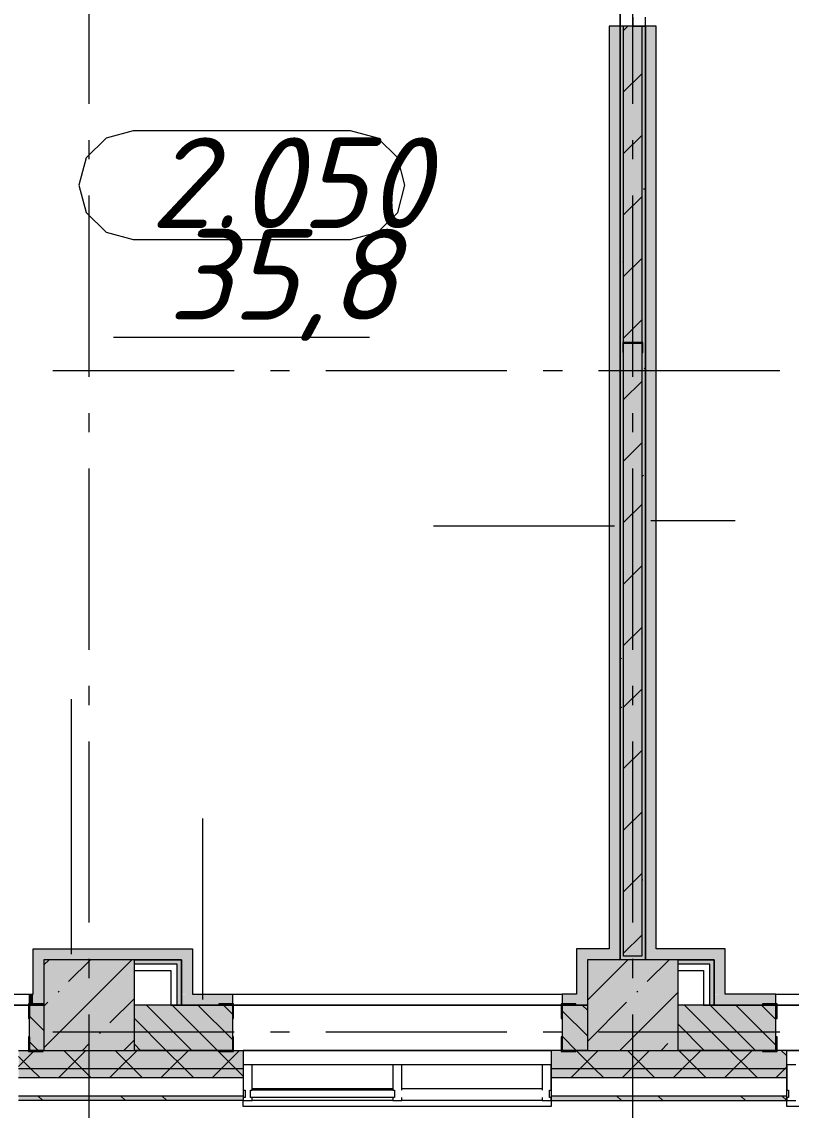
# Model space of a CAD drawing. Header units: millimetres. Extents: x -537608 to 253996, y -217170 to 186033.
# Drawn here: x -349234 to -344986, y -56631 to -50626 of the extents above; entities that cross this region are included whole.
import ezdxf

# ---------------------------------------------------------------- set-up
doc = ezdxf.new("R2010")
doc.units = ezdxf.units.MM
doc.layers.add('PDF _Геометрия', color=7, linetype='Continuous')
doc.layers.add('PDF _Текст', color=7, linetype='Continuous')
doc.layers.add('PDF _Сплошная заливка', color=7, linetype='Continuous', true_color=0xffffff)
doc.styles.add('PDF ISOCPEUR Italic', font='isocpeui.ttf')

msp = doc.modelspace()

# ---------------------------------------------------------------- hatches: boundary and pattern name
at = {"layer": 'PDF _Сплошная заливка', "transparency": 33554559}
h = msp.add_hatch(color=256, dxfattribs=at)
h.paths.add_polyline_path([(-345931.3697, -55800.6713), (-345811.3641, -55800.6713), (-345811.3641, -55780.6704), (-345911.3645, -55780.6704), (-345911.3645, -50650.6708), (-345931.3697, -50650.6708), (-345931.3697, -55280.5864)], flags=0)
h.paths.add_polyline_path([(-345911.3645, -49385.8058), (-345911.3645, -49355.8065), (-345931.3697, -49355.8065), (-345931.3697, -49385.8058)], flags=0)
h.paths.add_polyline_path([(-345911.3645, -49255.806), (-345911.3645, -48820.6682), (-345811.3641, -48820.6682), (-345811.3641, -48800.6672), (-345931.3697, -48800.6672), (-345931.3697, -49255.806)], flags=0)
h = msp.add_hatch(color=256, dxfattribs=at)
h.paths.add_polyline_path([(-345911.3645, -55780.6704), (-345811.3641, -55780.6704), (-345811.3641, -50650.6708), (-345911.3645, -50650.6708), (-345911.3645, -55280.5864)], flags=0)
h.paths.add_polyline_path([(-345811.3641, -49385.8058), (-345811.3641, -48820.6682), (-345911.3645, -48820.6682), (-345911.3645, -49385.8058)], flags=0)
at = {"layer": 'PDF _Сплошная заливка', "true_color": 0xff7d7d, "transparency": 33554559}
for points in [[(-349073.581, -55800.6713), (-348351.3681, -55800.6713), (-348351.3681, -55740.6684), (-349171.3681, -55740.6684), (-349171.3681, -55800.6713), (-349111.3696, -55800.6713)], [(-345991.3683, -55800.6713), (-345991.3683, -55740.6684), (-346171.3725, -55740.6684), (-346171.3725, -55800.6713), (-346111.3654, -55800.6713)], [(-346111.3654, -56050.668), (-346111.3654, -55800.6713), (-346171.3725, -55800.6713), (-346171.3725, -56050.668), (-346140.6541, -56050.668)]]:
    msp.add_hatch(color=11, dxfattribs=at).paths.add_polyline_path(points)
at = {"layer": 'PDF _Сплошная заливка', "transparency": 33554559}
for points in [[(-348611.3675, -56300.6691), (-348611.3675, -55800.6713), (-349111.3696, -55800.6713), (-349111.3696, -56300.6691), (-349073.581, -56300.6691)], [(-345611.3719, -56300.6691), (-345611.3719, -55800.6713), (-346111.3654, -55800.6713), (-346111.3654, -56300.6691), (-345721.6634, -56300.6691)]]:
    msp.add_hatch(color=256, dxfattribs=at).paths.add_polyline_path(points)
at = {"layer": 'PDF _Сплошная заливка', "true_color": 0x77b143, "transparency": 33554559}
for points in [[(-348376.3682, -55825.6714), (-348351.3681, -55825.6714), (-348351.3681, -55800.6713), (-348611.3675, -55800.6713), (-348611.3675, -55825.6714)], [(-348376.3682, -56050.668), (-348351.3681, -56050.668), (-348351.3681, -55825.6714), (-348376.3682, -55825.6714), (-348376.3682, -55992.5727)], [(-345436.3711, -55825.6714), (-345411.371, -55825.6714), (-345411.371, -55800.6713), (-345611.3719, -55800.6713), (-345611.3719, -55825.6714)], [(-345436.3711, -56050.668), (-345411.371, -56050.668), (-345411.371, -55825.6714), (-345436.3711, -55825.6714), (-345436.3711, -55992.5727)]]:
    msp.add_hatch(color=75, dxfattribs=at).paths.add_polyline_path(points)
at = {"layer": 'PDF _Сплошная заливка', "true_color": 0xff7d7d, "transparency": 33554559}
h = msp.add_hatch(color=11, dxfattribs=at)
h.paths.add_polyline_path([(-346171.3725, -56050.668), (-346171.3725, -55990.6695), (-346250.9198, -55992.5727), (-346250.9198, -56050.668)], flags=0)
h.paths.add_polyline_path([(-348235.5994, -56050.668), (-348070.9242, -56050.668), (-348070.9242, -55990.6695), (-348351.3681, -55992.5727), (-348351.3681, -56050.668)], flags=0)
h = msp.add_hatch(color=11, dxfattribs=at)
h.paths.add_polyline_path([(-342070.9158, -56050.668), (-342070.9158, -55990.6695), (-343250.9243, -55992.5727), (-343250.9243, -56050.668), (-342369.7545, -56050.668)], flags=0)
h.paths.add_polyline_path([(-345070.92, -56050.668), (-345070.92, -55990.6695), (-345411.371, -55992.5727), (-345411.371, -56050.668), (-345302.6812, -56050.668)], flags=0)
at = {"layer": 'PDF _Сплошная заливка', "transparency": 33554559}
h = msp.add_hatch(color=256, dxfattribs=at)
h.paths.add_polyline_path([(-285451.3533, -56300.6691), (-285011.354, -56300.6691), (-285011.354, -56050.668), (-285451.3533, -56050.668)], flags=0)
h.paths.add_polyline_path([(-294061.3539, -56300.6691), (-294011.358, -56300.6691), (-294011.358, -56050.668), (-294061.3539, -56050.668), (-294061.3539, -56181.7744)], flags=0)
h.paths.add_polyline_path([(-294766.1839, -56300.6691), (-294561.356, -56300.6691), (-294561.356, -56050.668), (-294766.1839, -56050.668)], flags=0)
h.paths.add_polyline_path([(-293511.3558, -56300.6691), (-293271.3553, -56300.6691), (-293271.3553, -56050.668), (-293511.3558, -56050.668), (-293511.3558, -56088.9949)], flags=0)
h.paths.add_polyline_path([(-294950.9073, -56300.6691), (-294801.1822, -56300.6691), (-294801.1822, -56050.668), (-294950.9073, -56052.4679)], flags=0)
h.paths.add_polyline_path([(-296770.9073, -56300.6691), (-296770.9073, -56052.4679), (-297061.3581, -56052.4679), (-297061.3581, -56300.6691)], flags=0)
h.paths.add_polyline_path([(-297950.9115, -56300.6691), (-297561.3559, -56300.6691), (-297561.3559, -56050.668), (-297950.9115, -56050.668)], flags=0)
h.paths.add_polyline_path([(-299770.9115, -56300.6691), (-299770.9115, -56050.668), (-300950.9115, -56050.668), (-300950.9115, -56300.6691), (-300051.8592, -56300.6691)], flags=0)
h.paths.add_polyline_path([(-302770.9114, -56300.6691), (-302770.9114, -56050.668), (-303061.3579, -56050.668), (-303061.3579, -56300.6691), (-302984.786, -56300.6691)], flags=0)
h.paths.add_polyline_path([(-303561.3601, -56300.6691), (-303561.3601, -56050.668), (-303950.9114, -56050.668), (-303950.9114, -56300.6691), (-303822.7632, -56300.6691)], flags=0)
h.paths.add_polyline_path([(-308850.6309, -56300.6691), (-308770.9112, -56300.6691), (-308770.9112, -56050.668), (-309950.9112, -56050.668), (-309950.9112, -56300.6691), (-309688.6081, -56300.6691)], flags=0)
h.paths.add_polyline_path([(-306950.9113, -56300.6691), (-306786.3609, -56300.6691), (-306786.3609, -56050.668), (-306950.9113, -56050.668)], flags=0)
h.paths.add_polyline_path([(-305770.9113, -56300.6691), (-305770.9113, -56050.668), (-306061.3579, -56050.668), (-306061.3579, -56300.6691), (-305917.7084, -56300.6691)], flags=0)
h.paths.add_polyline_path([(-306561.36, -56300.6691), (-306561.36, -56050.668), (-306751.3582, -56050.668), (-306751.3582, -56300.6691)], flags=0)
h.paths.add_polyline_path([(-312621.5305, -56300.6691), (-312561.3598, -56300.6691), (-312561.3598, -56050.668), (-312747.3621, -56050.668), (-312747.3621, -56300.6691)], flags=0)
h.paths.add_polyline_path([(-312782.3605, -56300.6691), (-312782.3605, -56050.668), (-312950.911, -56050.668), (-312950.911, -56300.6691)], flags=0)
h.paths.add_polyline_path([(-312061.362, -56300.6691), (-311770.9112, -56300.6691), (-311770.9112, -56050.668), (-312061.362, -56050.668), (-312061.362, -56111.3771)], flags=0)
h.paths.add_polyline_path([(-315061.3619, -56300.6691), (-314770.9154, -56300.6691), (-314770.9154, -56050.668), (-315061.3619, -56050.668)], flags=0)
h.paths.add_polyline_path([(-315782.3604, -56300.6691), (-315782.3604, -56050.668), (-315950.9152, -56050.668), (-315950.9152, -56300.6691)], flags=0)
h.paths.add_polyline_path([(-317770.9153, -56300.6691), (-317770.9153, -56050.668), (-318950.9151, -56050.668), (-318950.9151, -56300.6691), (-318068.389, -56300.6691)], flags=0)
h.paths.add_polyline_path([(-315747.3621, -56300.6691), (-315561.3597, -56300.6691), (-315561.3597, -56050.668), (-315747.3621, -56050.668)], flags=0)
h.paths.add_polyline_path([(-321951.5351, -56300.6691), (-321561.3638, -56300.6691), (-321561.3638, -56050.668), (-321951.5351, -56050.668)], flags=0)
h.paths.add_polyline_path([(-321061.3616, -56300.6691), (-320770.9152, -56300.6691), (-320770.9152, -56050.668), (-321061.3616, -56050.668), (-321061.3616, -56215.2872)], flags=0)
h.paths.add_polyline_path([(-328250.9162, -56300.6691), (-328111.3659, -56300.6691), (-328111.3659, -56050.668), (-328250.9162, -56050.668)], flags=0)
h.paths.add_polyline_path([(-327561.3636, -56300.6691), (-327561.3636, -56050.668), (-327611.3638, -56050.668), (-327611.3638, -56300.6691)], flags=0)
h.paths.add_polyline_path([(-323771.5351, -56300.6691), (-323771.5351, -56050.668), (-324061.3615, -56050.668), (-324061.3615, -56300.6691), (-323934.2382, -56300.6691)], flags=0)
h.paths.add_polyline_path([(-327061.3657, -56300.6691), (-326770.915, -56300.6691), (-326770.915, -56050.668), (-327061.3657, -56050.668), (-327061.3657, -56248.8217)], flags=0)
h.paths.add_polyline_path([(-324950.9149, -56300.6691), (-324561.3637, -56300.6691), (-324561.3637, -56050.668), (-324950.9149, -56050.668)], flags=0)
h.paths.add_polyline_path([(-333151.992, -56300.6691), (-333070.9204, -56300.6691), (-333070.9204, -56050.668), (-334250.9203, -56050.668), (-334250.9203, -56300.6691), (-333989.9736, -56300.6691)], flags=0)
h.paths.add_polyline_path([(-330070.9161, -56300.6691), (-330070.9161, -56050.668), (-330611.368, -56050.668), (-330611.368, -56300.6691), (-330219.0739, -56300.6691)], flags=0)
h.paths.add_polyline_path([(-331111.3615, -56300.6691), (-331111.3615, -56050.668), (-331250.9161, -56050.668), (-331250.9161, -56300.6691)], flags=0)
h.paths.add_polyline_path([(-336503.9096, -56300.6691), (-336070.916, -56300.6691), (-336070.916, -56050.668), (-336611.3678, -56050.668), (-336611.3678, -56300.6691)], flags=0)
h.paths.add_polyline_path([(-337250.9159, -56300.6691), (-337111.3699, -56300.6691), (-337111.3699, -56050.668), (-337250.9159, -56050.668)], flags=0)
h.paths.add_polyline_path([(-340250.9201, -56300.6691), (-340111.3655, -56300.6691), (-340111.3655, -56050.668), (-340250.9201, -56050.668)], flags=0)
h.paths.add_polyline_path([(-339611.3634, -56300.6691), (-339070.9202, -56300.6691), (-339070.9202, -56050.668), (-339611.3634, -56050.668), (-339611.3634, -56116.204)], flags=0)
h.paths.add_polyline_path([(-342070.9158, -56300.6691), (-342070.9158, -56050.668), (-343250.9243, -56050.668), (-343250.9243, -56300.6691), (-342369.7545, -56300.6691)], flags=0)
h.paths.add_polyline_path([(-346250.9198, -56300.6691), (-346111.3654, -56300.6691), (-346111.3654, -56050.668), (-346250.9198, -56050.668)], flags=0)
h.paths.add_polyline_path([(-345070.92, -56300.6691), (-345070.92, -56050.668), (-345611.3719, -56050.668), (-345611.3719, -56300.6691), (-345302.6812, -56300.6691)], flags=0)
h.paths.add_polyline_path([(-352188.8715, -56300.6691), (-351511.3712, -56300.6691), (-351511.3712, -56050.668), (-352188.8715, -56050.668)], flags=0)
h.paths.add_polyline_path([(-351011.3691, -56300.6691), (-351010.9213, -56300.6691), (-351011.3691, -56300.484)], flags=0)
h.paths.add_polyline_path([(-348070.9242, -56300.6691), (-348070.9242, -56050.668), (-348611.3675, -56050.668), (-348611.3675, -56300.6691), (-348235.5994, -56300.6691)], flags=0)
h.paths.add_polyline_path([(-349190.9256, -56300.6691), (-349111.3696, -56300.6691), (-349111.3696, -56050.668), (-349190.9256, -56050.668)], flags=0)
h.paths.add_polyline_path([(-355777.4074, -56300.6691), (-355511.3711, -56300.6691), (-355511.3711, -56050.668), (-358523.5266, -56050.668), (-358523.5266, -56300.6691), (-356196.3895, -56300.6691)], flags=0)
h.paths.add_polyline_path([(-354851.7403, -56300.6691), (-354851.7403, -56050.668), (-355011.369, -56050.668), (-355011.369, -56300.6691), (-354939.4258, -56300.6691)], flags=0)
h.paths.add_polyline_path([(-354816.7418, -56300.6691), (-353188.8672, -56300.6691), (-353188.8672, -56050.668), (-354816.7418, -56050.668)], flags=0)
h.paths.add_polyline_path([(-359878.6133, -56300.6691), (-359523.5309, -56300.6691), (-359523.5309, -56050.668), (-359878.6133, -56050.668)], flags=0)
h.paths.add_polyline_path([(-359967.2978, -56300.6691), (-359913.6118, -56300.6691), (-359913.6118, -56050.668), (-360111.3735, -56050.668), (-360111.3735, -56300.6691)], flags=0)
h = msp.add_hatch(color=256, dxfattribs=at)
h.paths.add_polyline_path([(-264661.3483, -56400.6696), (-264661.3483, -56300.6691), (-273846.0871, -56300.6691), (-273846.0871, -56400.6696), (-265161.3488, -56400.6696)], flags=0)
h.paths.add_polyline_path([(-276169.4866, -56400.6696), (-275546.0879, -56400.6696), (-275546.0879, -56300.6691), (-283386.3535, -56300.6691), (-283386.3535, -56400.6696), (-277007.4638, -56400.6696)], flags=0)
h.paths.add_polyline_path([(-284236.3529, -56400.6696), (-284236.3529, -56300.6691), (-285511.354, -56300.6691), (-285511.354, -56400.6696), (-284511.354, -56400.6696)], flags=0)
h.paths.add_polyline_path([(-293211.3567, -56400.6696), (-293211.3567, -56300.6691), (-295011.358, -56300.6691), (-295011.358, -56400.6696), (-293348.0371, -56400.6696)], flags=0)
h.paths.add_polyline_path([(-297956.914, -56400.6696), (-296711.3566, -56400.6696), (-296711.3566, -56300.6691), (-298011.3579, -56300.6691), (-298011.3579, -56400.6696)], flags=0)
h.paths.add_polyline_path([(-300889.8407, -56400.6696), (-299711.3565, -56400.6696), (-299711.3565, -56300.6691), (-301011.3578, -56300.6691), (-301011.3578, -56400.6696)], flags=0)
h.paths.add_polyline_path([(-302711.3564, -56400.6696), (-302711.3564, -56300.6691), (-304011.3577, -56300.6691), (-304011.3577, -56400.6696), (-302984.786, -56400.6696)], flags=0)
h.paths.add_polyline_path([(-307011.3576, -56400.6696), (-305711.3606, -56400.6696), (-305711.3606, -56300.6691), (-307011.3576, -56300.6691), (-307011.3576, -56348.5637)], flags=0)
h.paths.add_polyline_path([(-311783.5533, -56400.6696), (-311711.3604, -56400.6696), (-311711.3604, -56300.6691), (-313011.3617, -56300.6691), (-313011.3617, -56400.6696), (-312202.5441, -56400.6696)], flags=0)
h.paths.add_polyline_path([(-308850.6309, -56400.6696), (-308711.3605, -56400.6696), (-308711.3605, -56300.6691), (-310011.3618, -56300.6691), (-310011.3618, -56400.6696), (-309688.6081, -56400.6696)], flags=0)
h.paths.add_polyline_path([(-314716.4758, -56400.6696), (-314711.3604, -56400.6696), (-314711.3604, -56300.6691), (-316011.3616, -56300.6691), (-316011.3616, -56400.6696), (-315554.4573, -56400.6696)], flags=0)
h.paths.add_polyline_path([(-318068.389, -56400.6696), (-317711.3603, -56400.6696), (-317711.3603, -56300.6691), (-319011.3615, -56300.6691), (-319011.3615, -56400.6696), (-318906.3662, -56400.6696)], flags=0)
h.paths.add_polyline_path([(-322011.3614, -56400.6696), (-320711.3602, -56400.6696), (-320711.3602, -56300.6691), (-322011.3614, -56300.6691), (-322011.3614, -56348.5637)], flags=0)
h.paths.add_polyline_path([(-324772.2154, -56400.6696), (-323711.3644, -56400.6696), (-323711.3644, -56300.6691), (-325011.3613, -56300.6691), (-325011.3613, -56400.6696)], flags=0)
h.paths.add_polyline_path([(-326867.1607, -56400.6696), (-326711.3643, -56400.6696), (-326711.3643, -56300.6691), (-328311.3625, -56300.6691), (-328311.3625, -56400.6696), (-327286.1471, -56400.6696)], flags=0)
h.paths.add_polyline_path([(-330219.0739, -56400.6696), (-330011.3654, -56400.6696), (-330011.3654, -56300.6691), (-331311.3624, -56300.6691), (-331311.3624, -56400.6696), (-330638.0647, -56400.6696)], flags=0)
h.paths.add_polyline_path([(-333011.361, -56400.6696), (-333011.361, -56300.6691), (-334311.3666, -56300.6691), (-334311.3666, -56400.6696), (-333151.992, -56400.6696)], flags=0)
h.paths.add_polyline_path([(-336084.9188, -56400.6696), (-336011.3653, -56400.6696), (-336011.3653, -56300.6691), (-337111.3699, -56300.6691), (-337111.3699, -56400.6696), (-336503.9096, -56400.6696)], flags=0)
h.paths.add_polyline_path([(-339017.8456, -56400.6696), (-339011.3695, -56400.6696), (-339011.3695, -56300.6691), (-340311.3664, -56300.6691), (-340311.3664, -56400.6696), (-339436.8277, -56400.6696)], flags=0)
h.paths.add_polyline_path([(-343207.736, -56400.6696), (-342011.3651, -56400.6696), (-342011.3651, -56300.6691), (-343311.3706, -56300.6691), (-343311.3706, -56400.6696)], flags=0)
h.paths.add_polyline_path([(-345011.3693, -56400.6696), (-345011.3693, -56300.6691), (-346311.3662, -56300.6691), (-346311.3662, -56400.6696), (-345302.6812, -56400.6696)], flags=0)
h.paths.add_polyline_path([(-348011.3649, -56400.6696), (-348011.3649, -56300.6691), (-349251.3719, -56300.6691), (-349251.3719, -56400.6696), (-348235.5994, -56400.6696)], flags=0)
h.paths.add_polyline_path([(-354520.435, -56400.6696), (-353126.3712, -56400.6696), (-353126.3712, -56300.6691), (-358586.0311, -56300.6691), (-358586.0311, -56400.6696), (-354939.4258, -56400.6696)], flags=0)
h.paths.add_polyline_path([(-352251.3675, -56400.6696), (-350951.3705, -56400.6696), (-350951.3705, -56300.6691), (-352251.3675, -56300.6691), (-352251.3675, -56348.5637)], flags=0)
h.paths.add_polyline_path([(-359548.307, -56400.6696), (-359461.0349, -56400.6696), (-359461.0349, -56300.6691), (-368461.3748, -56300.6691), (-368461.3748, -56400.6696), (-359967.2978, -56400.6696)], flags=0)
h = msp.add_hatch(color=256, dxfattribs=at)
h.paths.add_polyline_path([(-264661.3483, -56450.6697), (-264561.3495, -56450.6697), (-264561.3495, -56400.6696), (-273846.0871, -56400.6696), (-273846.0871, -56450.6697), (-265275.7708, -56450.6697)], flags=0)
h.paths.add_polyline_path([(-276169.4866, -56450.6697), (-275546.0879, -56450.6697), (-275546.0879, -56400.6696), (-283386.3535, -56400.6696), (-283386.3535, -56450.6697), (-277007.4638, -56450.6697)], flags=0)
h.paths.add_polyline_path([(-284236.3529, -56450.6697), (-284236.3529, -56400.6696), (-285511.354, -56400.6696), (-285511.354, -56450.6697), (-284549.2675, -56450.6697)], flags=0)
h.paths.add_polyline_path([(-293767.0235, -56450.6697), (-293211.3567, -56450.6697), (-293211.3567, -56400.6696), (-295011.358, -56400.6696), (-295011.358, -56450.6697), (-294605.0051, -56450.6697)], flags=0)
h.paths.add_polyline_path([(-298011.3579, -56450.6697), (-296711.3566, -56450.6697), (-296711.3566, -56400.6696), (-298011.3579, -56400.6696)], flags=0)
h.paths.add_polyline_path([(-300051.8592, -56450.6697), (-299711.3565, -56450.6697), (-299711.3565, -56400.6696), (-301011.3578, -56400.6696), (-301011.3578, -56450.6697), (-300470.8499, -56450.6697)], flags=0)
h.paths.add_polyline_path([(-302711.3564, -56450.6697), (-302711.3564, -56400.6696), (-304011.3577, -56400.6696), (-304011.3577, -56450.6697), (-302984.786, -56450.6697)], flags=0)
h.paths.add_polyline_path([(-305711.3606, -56450.6697), (-305711.3606, -56400.6696), (-307011.3576, -56400.6696), (-307011.3576, -56450.6697), (-305917.7084, -56450.6697)], flags=0)
h.paths.add_polyline_path([(-308711.3605, -56450.6697), (-308711.3605, -56400.6696), (-310011.3618, -56400.6696), (-310011.3618, -56450.6697), (-308850.6309, -56450.6697)], flags=0)
h.paths.add_polyline_path([(-312202.5441, -56450.6697), (-311711.3604, -56450.6697), (-311711.3604, -56400.6696), (-313011.3617, -56400.6696), (-313011.3617, -56450.6697), (-312621.5305, -56450.6697)], flags=0)
h.paths.add_polyline_path([(-314716.4758, -56450.6697), (-314711.3604, -56450.6697), (-314711.3604, -56400.6696), (-316011.3616, -56400.6696), (-316011.3616, -56450.6697), (-315554.4573, -56450.6697)], flags=0)
h.paths.add_polyline_path([(-318068.389, -56450.6697), (-317711.3603, -56450.6697), (-317711.3603, -56400.6696), (-319011.3615, -56400.6696), (-319011.3615, -56450.6697), (-318906.3662, -56450.6697)], flags=0)
h.paths.add_polyline_path([(-321001.3114, -56450.6697), (-320711.3602, -56450.6697), (-320711.3602, -56400.6696), (-322011.3614, -56400.6696), (-322011.3614, -56450.6697), (-321420.3022, -56450.6697)], flags=0)
h.paths.add_polyline_path([(-323934.2382, -56450.6697), (-323711.3644, -56450.6697), (-323711.3644, -56400.6696), (-325011.3613, -56400.6696), (-325011.3613, -56450.6697), (-324772.2154, -56450.6697)], flags=0)
h.paths.add_polyline_path([(-327286.1471, -56450.6697), (-326711.3643, -56450.6697), (-326711.3643, -56400.6696), (-328311.3625, -56400.6696), (-328311.3625, -56450.6697), (-328124.1287, -56450.6697)], flags=0)
h.paths.add_polyline_path([(-331311.3624, -56450.6697), (-330011.3654, -56450.6697), (-330011.3654, -56400.6696), (-331311.3624, -56400.6696)], flags=0)
h.paths.add_polyline_path([(-334311.3666, -56450.6697), (-333011.361, -56450.6697), (-333011.361, -56400.6696), (-334311.3666, -56400.6696)], flags=0)
h.paths.add_polyline_path([(-336922.9003, -56450.6697), (-336011.3653, -56450.6697), (-336011.3653, -56400.6696), (-337111.3699, -56400.6696), (-337111.3699, -56450.6697)], flags=0)
h.paths.add_polyline_path([(-339436.8277, -56450.6697), (-339011.3695, -56450.6697), (-339011.3695, -56400.6696), (-340311.3664, -56400.6696), (-340311.3664, -56450.6697), (-339855.8185, -56450.6697)], flags=0)
h.paths.add_polyline_path([(-342369.7545, -56450.6697), (-342011.3651, -56450.6697), (-342011.3651, -56400.6696), (-343311.3706, -56400.6696), (-343311.3706, -56450.6697), (-343207.736, -56450.6697)], flags=0)
h.paths.add_polyline_path([(-345011.3693, -56450.6697), (-345011.3693, -56400.6696), (-346311.3662, -56400.6696), (-346311.3662, -56450.6697), (-345302.6812, -56450.6697)], flags=0)
h.paths.add_polyline_path([(-348011.3649, -56450.6697), (-348011.3649, -56400.6696), (-349251.3719, -56400.6696), (-349251.3719, -56450.6697), (-348235.5994, -56450.6697)], flags=0)
h.paths.add_polyline_path([(-352251.3675, -56450.6697), (-350951.3705, -56450.6697), (-350951.3705, -56400.6696), (-352251.3675, -56400.6696)], flags=0)
h.paths.add_polyline_path([(-353126.3712, -56450.6697), (-353126.3712, -56400.6696), (-358586.0311, -56400.6696), (-358586.0311, -56450.6697), (-353263.4714, -56450.6697)], flags=0)
h.paths.add_polyline_path([(-360805.2708, -56450.6697), (-359461.0349, -56450.6697), (-359461.0349, -56400.6696), (-368511.375, -56400.6696), (-368511.375, -56450.6697), (-361643.2523, -56450.6697)], flags=0)
h = msp.add_hatch(color=256, dxfattribs=at)
h.paths.add_polyline_path([(-265275.7708, -56577.6682), (-264411.3488, -56577.6682), (-264411.3488, -56550.6701), (-273846.0871, -56550.6701), (-273846.0871, -56577.6682), (-266113.7491, -56577.6682)], flags=0)
h.paths.add_polyline_path([(-276169.4866, -56577.6682), (-275546.0879, -56577.6682), (-275546.0879, -56550.6701), (-283386.3535, -56550.6701), (-283386.3535, -56577.6682), (-277007.4638, -56577.6682)], flags=0)
h.paths.add_polyline_path([(-284236.3529, -56577.6682), (-284236.3529, -56550.6701), (-285511.354, -56550.6701), (-285511.354, -56577.6682), (-284549.2675, -56577.6682)], flags=0)
h.paths.add_polyline_path([(-293211.3567, -56577.6682), (-293211.3567, -56550.6701), (-295011.358, -56550.6701), (-295011.358, -56577.6682), (-293348.0371, -56577.6682)], flags=0)
h.paths.add_polyline_path([(-297956.914, -56577.6682), (-296711.3566, -56577.6682), (-296711.3566, -56550.6701), (-298011.3579, -56550.6701), (-298011.3579, -56577.6682)], flags=0)
h.paths.add_polyline_path([(-301011.3578, -56577.6682), (-299711.3565, -56577.6682), (-299711.3565, -56550.6701), (-301011.3578, -56550.6701)], flags=0)
h.paths.add_polyline_path([(-302984.786, -56577.6682), (-302711.3564, -56577.6682), (-302711.3564, -56550.6701), (-304011.3577, -56550.6701), (-304011.3577, -56577.6682), (-303822.7632, -56577.6682)], flags=0)
h.paths.add_polyline_path([(-305917.7084, -56577.6682), (-305711.3606, -56577.6682), (-305711.3606, -56550.6701), (-307011.3576, -56550.6701), (-307011.3576, -56577.6682), (-306336.6949, -56577.6682)], flags=0)
h.paths.add_polyline_path([(-308850.6309, -56577.6682), (-308711.3605, -56577.6682), (-308711.3605, -56550.6701), (-310011.3618, -56550.6701), (-310011.3618, -56577.6682), (-309688.6081, -56577.6682)], flags=0)
h.paths.add_polyline_path([(-312202.5441, -56577.6682), (-311711.3604, -56577.6682), (-311711.3604, -56550.6701), (-313011.3617, -56550.6701), (-313011.3617, -56577.6682), (-312621.5305, -56577.6682)], flags=0)
h.paths.add_polyline_path([(-317711.3603, -56577.6682), (-317711.3603, -56550.6701), (-319011.3615, -56550.6701), (-319011.3615, -56577.6682), (-318068.389, -56577.6682)], flags=0)
h.paths.add_polyline_path([(-315554.4573, -56577.6682), (-314711.3604, -56577.6682), (-314711.3604, -56550.6701), (-316011.3616, -56550.6701), (-316011.3616, -56577.6682), (-315973.4437, -56577.6682)], flags=0)
h.paths.add_polyline_path([(-321420.3022, -56577.6682), (-320711.3602, -56577.6682), (-320711.3602, -56550.6701), (-322011.3614, -56550.6701), (-322011.3614, -56577.6682), (-321839.293, -56577.6682)], flags=0)
h.paths.add_polyline_path([(-323711.3644, -56577.6682), (-323711.3644, -56550.6701), (-325011.3613, -56550.6701), (-325011.3613, -56577.6682), (-323934.2382, -56577.6682)], flags=0)
h.paths.add_polyline_path([(-326711.3643, -56577.6682), (-326711.3643, -56550.6701), (-328311.3625, -56550.6701), (-328311.3625, -56577.6682), (-326867.1607, -56577.6682)], flags=0)
h.paths.add_polyline_path([(-331311.3624, -56577.6682), (-330011.3654, -56577.6682), (-330011.3654, -56550.6701), (-331311.3624, -56550.6701)], flags=0)
h.paths.add_polyline_path([(-334311.3666, -56577.6682), (-333011.361, -56577.6682), (-333011.361, -56550.6701), (-334311.3666, -56550.6701)], flags=0)
h.paths.add_polyline_path([(-336011.3653, -56577.6682), (-336011.3653, -56550.6701), (-337111.3699, -56550.6701), (-337111.3699, -56577.6682), (-336084.9188, -56577.6682)], flags=0)
h.paths.add_polyline_path([(-340311.3664, -56577.6682), (-339011.3695, -56577.6682), (-339011.3695, -56550.6701), (-340311.3664, -56550.6701)], flags=0)
h.paths.add_polyline_path([(-345302.6812, -56577.6682), (-345011.3693, -56577.6682), (-345011.3693, -56550.6701), (-346311.3662, -56550.6701), (-346311.3662, -56577.6682), (-345721.6634, -56577.6682)], flags=0)
h.paths.add_polyline_path([(-343207.736, -56577.6682), (-342011.3651, -56577.6682), (-342011.3651, -56550.6701), (-343311.3706, -56550.6701), (-343311.3706, -56577.6682)], flags=0)
h.paths.add_polyline_path([(-348235.5994, -56577.6682), (-348011.3649, -56577.6682), (-348011.3649, -56550.6701), (-349251.3719, -56550.6701), (-349251.3719, -56577.6682), (-349073.581, -56577.6682)], flags=0)
h.paths.add_polyline_path([(-354101.4443, -56577.6682), (-353126.3712, -56577.6682), (-353126.3712, -56550.6701), (-358586.0311, -56550.6701), (-358586.0311, -56577.6682), (-354520.435, -56577.6682)], flags=0)
h.paths.add_polyline_path([(-351168.5261, -56577.6682), (-350951.3705, -56577.6682), (-350951.3705, -56550.6701), (-352251.3675, -56550.6701), (-352251.3675, -56577.6682), (-351587.5169, -56577.6682)], flags=0)
h.paths.add_polyline_path([(-359548.307, -56577.6682), (-359461.0349, -56577.6682), (-359461.0349, -56550.6701), (-368638.3734, -56550.6701), (-368638.3734, -56577.6682), (-359967.2978, -56577.6682)], flags=0)

# ---------------------------------------------------------------- linework, layer by layer
at = {"layer": 'PDF _Геометрия', "color": 9, "lineweight": 9, "true_color": 0xc0c0c0}
for p, q in [((-345931.3697, -50650.6708), (-345931.3697, -49561.8076)), ((-345931.3697, -49561.8076), (-345931.3697, -50650.6708))]:
    msp.add_line(p, q, dxfattribs=at)
at = {"layer": 'PDF _Геометрия', "color": 253, "lineweight": 9, "true_color": 0xaaaaaa}
for p, q in [((-348861.3685, -51078.5403), (-348861.3685, -50078.5404)), ((-345861.3643, -51078.5403), (-345861.3643, -50078.5404)), ((-348768.4298, -51267.3458), (-348878.2391, -51377.1552)), ((-348861.3685, -51384.3761), (-348861.3685, -51278.5412)), ((-348618.4377, -51227.1545), (-348768.4298, -51267.3458)), ((-347418.4326, -51227.1545), (-348618.4377, -51227.1545)), ((-347268.432, -51267.3458), (-347418.4326, -51227.1545)), ((-347158.6227, -51377.1552), (-347268.432, -51267.3458)), ((-345861.3643, -51384.3761), (-345861.3643, -51278.5412)), ((-348878.2391, -51377.1552), (-348918.4304, -51527.1558)), ((-347118.4313, -51527.1558), (-347158.6227, -51377.1552)), ((-348918.4304, -51527.1558), (-348878.2391, -51677.1564)), ((-348861.3685, -52584.377), (-348861.3685, -51584.377)), ((-347158.6227, -51677.1564), (-347118.4313, -51527.1558)), ((-345861.3643, -52584.377), (-345861.3643, -51584.377)), ((-348878.2391, -51677.1564), (-348768.4298, -51786.9614)), ((-347268.432, -51786.9614), (-347158.6227, -51677.1564)), ((-348768.4298, -51786.9614), (-348618.4377, -51827.1528)), ((-347418.4326, -51827.1528), (-347268.432, -51786.9614)), ((-348618.4377, -51827.1528), (-347418.4326, -51827.1528)), ((-348727.472, -52365.1889), (-347314.5569, -52365.1889)), ((-348061.4684, -52550.6703), (-349061.4641, -52550.6703)), ((-347755.6283, -52550.6703), (-347861.4676, -52550.6703)), ((-346555.6318, -52550.6703), (-347555.6361, -52550.6703)), ((-346249.8003, -52550.6703), (-346355.6309, -52550.6703)), ((-345049.7952, -52550.6703), (-346049.7995, -52550.6703)), ((-348861.3685, -52890.2084), (-348861.3685, -52784.3778)), ((-345861.3643, -52890.2084), (-345861.3643, -52784.3778)), ((-348861.3685, -54090.2093), (-348861.3685, -53090.2093)), ((-345861.3643, -54090.2093), (-345861.3643, -53090.2093)), ((-348861.3685, -54396.0451), (-348861.3685, -54290.2101)), ((-345861.3643, -54396.0451), (-345861.3643, -54290.2101)), ((-348861.3685, -55596.0416), (-348861.3685, -54596.0416)), ((-345861.3643, -55596.0416), (-345861.3643, -54596.0416)), ((-348861.3685, -55901.8773), (-348861.3685, -55796.0424)), ((-345861.3643, -55901.8773), (-345861.3643, -55796.0424)), ((-348861.3685, -57101.8782), (-348861.3685, -56101.8782)), ((-345861.3643, -57101.8782), (-345861.3643, -56101.8782)), ((-348061.4684, -56200.6687), (-349061.4641, -56200.6687)), ((-347755.6283, -56200.6687), (-347861.4676, -56200.6687)), ((-346555.6318, -56200.6687), (-347555.6361, -56200.6687)), ((-346249.8003, -56200.6687), (-346355.6309, -56200.6687)), ((-345049.7952, -56200.6687), (-346049.7995, -56200.6687)), ((-347961.3647, -56510.3109), (-347186.37, -56510.3109)), ((-347186.37, -56512.3088), (-347961.3647, -56512.3088)), ((-347136.3698, -56510.3109), (-346361.3664, -56510.3109)), ((-346361.3664, -56512.3088), (-347136.3698, -56512.3088)), ((-348011.3649, -56610.3113), (-348011.3649, -56577.6682)), ((-346311.3662, -56610.3113), (-348011.3649, -56610.3113)), ((-346311.3662, -56577.6682), (-346311.3662, -56610.3113)), ((-345011.3693, -56610.3113), (-345011.3693, -56577.6682)), ((-343311.3706, -56610.3113), (-345011.3693, -56610.3113))]:
    msp.add_line(p, q, dxfattribs=at)
at = {"layer": 'PDF _Геометрия', "lineweight": 9}
for p, q in [((-345861.3643, -50600.6706), (-345861.3643, -50650.6708)), ((-345791.3674, -50650.6708), (-345791.3674, -50600.6706)), ((-345931.3697, -50650.6708), (-345991.3683, -50650.6708)), ((-345991.3683, -50650.6708), (-345991.3683, -55740.6684)), ((-345911.3645, -50650.6708), (-345931.3697, -50650.6708)), ((-345931.3697, -50650.6708), (-345931.3697, -55800.6713)), ((-345931.3697, -55800.6713), (-345931.3697, -50650.6708)), ((-345911.3645, -50673.4491), (-345888.5862, -50650.6708)), ((-345811.3641, -50650.6708), (-345911.3645, -50650.6708)), ((-345911.3645, -55780.6704), (-345911.3645, -50650.6708)), ((-345861.3643, -50650.6708), (-345791.3674, -50650.6708)), ((-345791.3674, -50650.6708), (-345811.3641, -50650.6708)), ((-345811.3641, -50650.6708), (-345811.3641, -55780.6704)), ((-345731.3689, -50650.6708), (-345791.3674, -50650.6708)), ((-345791.3674, -50650.6708), (-345791.3674, -55740.6684)), ((-345791.3674, -55740.6684), (-345791.3674, -50650.6708)), ((-345731.3689, -55740.6684), (-345731.3689, -50650.6708)), ((-345911.3645, -51012.8623), (-345811.3641, -50912.8619)), ((-345911.3645, -51352.2756), (-345811.3641, -51252.2752)), ((-345911.3645, -51691.6846), (-345811.3641, -51591.6841)), ((-345911.3645, -52031.0978), (-345811.3641, -51931.0974)), ((-345911.3645, -52370.5068), (-345811.3641, -52270.5063)), ((-345911.3645, -52709.92), (-345811.3641, -52609.9196)), ((-345911.3645, -53049.329), (-345811.3641, -52949.3286)), ((-345911.3645, -53388.7422), (-345811.3641, -53288.7418)), ((-345761.3638, -53378.0378), (-345295.2148, -53378.0378)), ((-345961.3647, -53407.9165), (-346961.369, -53407.9165)), ((-345911.3645, -53728.1513), (-345811.3641, -53628.1508)), ((-345911.3645, -54067.5645), (-345811.3641, -53967.564)), ((-345911.3645, -54406.9735), (-345811.3641, -54306.9773)), ((-348959.9738, -55770.672), (-348959.9738, -54363.6173)), ((-345911.3645, -54746.3867), (-345811.3641, -54646.3863)), ((-345911.3645, -55085.8), (-345811.3641, -54985.7996)), ((-348233.877, -56020.6688), (-348233.877, -55020.6688)), ((-345911.3645, -55425.2089), (-345811.3641, -55325.2085)), ((-345911.3645, -55764.6222), (-345811.3641, -55664.6218)), ((-349171.3681, -55800.6713), (-349171.3681, -55740.6684)), ((-349171.3681, -55740.6684), (-348351.3681, -55740.6684)), ((-348351.3681, -55740.6684), (-348291.3695, -55740.6684)), ((-348291.3695, -55740.6684), (-348291.3695, -55990.6695)), ((-345991.3683, -55740.6684), (-346171.3725, -55740.6684)), ((-346171.3725, -55740.6684), (-346171.3725, -55800.6713)), ((-345811.3641, -55780.6704), (-345911.3645, -55780.6704)), ((-345791.3674, -55740.6684), (-345791.3674, -55800.6713)), ((-345791.3674, -55800.6713), (-345791.3674, -55740.6684)), ((-345411.371, -55740.6684), (-345731.3689, -55740.6684)), ((-345351.3638, -55740.6684), (-345411.371, -55740.6684)), ((-345351.3638, -55990.6695), (-345351.3638, -55740.6684)), ((-349171.3681, -55990.6695), (-349171.3681, -55800.6713)), ((-349111.3696, -55829.5941), (-349082.4425, -55800.6713)), ((-349111.3696, -56285.7879), (-348626.2486, -55800.6713)), ((-348611.3675, -55800.6713), (-349111.3696, -55800.6713)), ((-349111.3696, -55800.6713), (-349111.3696, -56300.6691)), ((-348975.0531, -55921.3789), (-348854.3499, -55800.6713)), ((-348611.3675, -56300.6691), (-348611.3675, -55800.6713)), ((-348351.3681, -55800.6713), (-348611.3675, -55800.6713)), ((-348611.3675, -55800.6713), (-348351.3681, -55800.6713)), ((-348376.3682, -55825.6714), (-348611.3675, -55825.6714)), ((-348376.3682, -55860.6698), (-348376.3682, -55825.6714)), ((-348351.3681, -55825.6714), (-348351.3681, -55800.6713)), ((-348351.3681, -55800.6713), (-348351.3681, -55990.6695)), ((-348351.3681, -55860.6698), (-348351.3681, -55825.6714)), ((-346171.3725, -55800.6713), (-346171.3725, -55990.6695)), ((-346111.3654, -56022.9724), (-345889.0685, -55800.6713)), ((-345611.3719, -55800.6713), (-346111.3654, -55800.6713)), ((-346111.3654, -55800.6713), (-346111.3654, -56300.6691)), ((-345781.6791, -55921.3789), (-345660.9673, -55800.6713)), ((-345611.3719, -56300.6691), (-345611.3719, -55800.6713)), ((-345411.371, -55800.6713), (-345611.3719, -55800.6713)), ((-345611.3719, -55800.6713), (-345411.371, -55800.6713)), ((-345436.3711, -55825.6714), (-345611.3719, -55825.6714)), ((-345436.3711, -55860.6698), (-345436.3711, -55825.6714)), ((-345411.371, -55825.6714), (-345411.371, -55800.6713)), ((-345411.371, -55800.6713), (-345411.371, -55990.6695)), ((-345411.371, -55860.6698), (-345411.371, -55825.6714)), ((-348611.3675, -55860.6698), (-348411.3666, -55860.6698)), ((-348411.3666, -55860.6698), (-348411.3666, -56050.668)), ((-348376.3682, -56050.668), (-348376.3682, -55860.6698)), ((-348351.3681, -55990.6695), (-348351.3681, -55860.6698)), ((-345611.3719, -55860.6698), (-345471.3695, -55860.6698)), ((-345471.3695, -55860.6698), (-345471.3695, -56050.668)), ((-345436.3711, -56050.668), (-345436.3711, -55860.6698)), ((-345411.371, -55990.6695), (-345411.371, -55860.6698)), ((-350951.3705, -55990.6695), (-349190.9256, -55990.6695)), ((-349190.9256, -56050.668), (-349190.9256, -55990.6695)), ((-349190.9256, -55990.6695), (-349171.3681, -55990.6695)), ((-349032.0806, -55978.402), (-349027.3355, -55973.6611)), ((-348746.9605, -56149.4757), (-348611.3675, -56013.887)), ((-348351.3681, -56050.668), (-348351.3681, -55990.6695)), ((-348351.3681, -55990.6695), (-348351.3681, -56050.668)), ((-348291.3695, -55990.6695), (-348070.9242, -55990.6695)), ((-348070.9242, -55990.6695), (-346250.9198, -55990.6695)), ((-348070.9242, -55990.6695), (-348070.9242, -56050.668)), ((-346171.3725, -55990.6695), (-346250.9198, -55990.6695)), ((-346250.9198, -55990.6695), (-346250.9198, -56050.668)), ((-345932.8682, -56300.6691), (-345611.3719, -55979.1684)), ((-345838.698, -55978.402), (-345833.9615, -55973.6611)), ((-345411.371, -56050.668), (-345411.371, -55990.6695)), ((-345411.371, -55990.6695), (-345411.371, -56050.668)), ((-345070.92, -55990.6695), (-345351.3638, -55990.6695)), ((-345070.92, -56050.668), (-345070.92, -55990.6695)), ((-345070.92, -55990.6695), (-343250.9243, -55990.6695)), ((-351010.9213, -56050.668), (-349195.9204, -56050.668)), ((-349195.9204, -56050.668), (-351010.9213, -56050.668)), ((-349171.3681, -56050.668), (-349190.9256, -56050.668)), ((-349190.9256, -56050.668), (-349171.3681, -56050.668)), ((-349190.9256, -56300.6691), (-349190.9256, -56050.668)), ((-349171.3681, -56050.668), (-349111.3696, -56050.668)), ((-349111.3696, -56050.668), (-349171.3681, -56050.668)), ((-349111.3696, -56057.6909), (-349089.108, -56035.4251)), ((-348351.3681, -56050.668), (-348611.3675, -56050.668)), ((-348294.642, -56300.6691), (-348544.6431, -56050.668)), ((-348411.3666, -56050.668), (-348376.3682, -56050.668)), ((-348153.2187, -56300.6691), (-348403.2198, -56050.668)), ((-348376.3682, -56050.668), (-348351.3681, -56050.668)), ((-348351.3681, -56050.668), (-348070.9242, -56050.668)), ((-348070.9242, -56050.668), (-348351.3681, -56050.668)), ((-348070.9242, -56241.5447), (-348261.7966, -56050.668)), ((-348070.9242, -56100.1257), (-348120.3733, -56050.668)), ((-348070.9242, -56050.668), (-348070.9242, -56300.6691)), ((-348064.9218, -56050.668), (-346256.9223, -56050.668)), ((-346256.9223, -56050.668), (-348064.9218, -56050.668)), ((-346250.9198, -56050.668), (-346250.9198, -56300.6691)), ((-346171.3725, -56050.668), (-346250.9198, -56050.668)), ((-346250.9198, -56050.668), (-346171.3725, -56050.668)), ((-346111.3654, -56221.1992), (-346250.9198, -56081.649)), ((-346171.3725, -56050.668), (-346111.3654, -56050.668)), ((-346111.3654, -56050.668), (-346171.3725, -56050.668)), ((-346111.3654, -56079.7803), (-346140.4733, -56050.668)), ((-346111.3654, -56251.0693), (-345895.7254, -56035.4251)), ((-345411.371, -56050.668), (-345611.3719, -56050.668)), ((-345324.7878, -56300.6691), (-345574.7888, -56050.668)), ((-345471.3695, -56050.668), (-345436.3711, -56050.668)), ((-345436.3711, -56050.668), (-345411.371, -56050.668)), ((-345183.3731, -56300.6691), (-345433.3655, -56050.668)), ((-345411.371, -56050.668), (-345070.92, -56050.668)), ((-345070.92, -56050.668), (-345411.371, -56050.668)), ((-345070.92, -56271.699), (-345291.9509, -56050.668)), ((-345070.92, -56130.2757), (-345150.5276, -56050.668)), ((-345070.92, -56300.6691), (-345070.92, -56050.668)), ((-345063.9186, -56050.668), (-343255.9191, -56050.668)), ((-343255.9191, -56050.668), (-345063.9186, -56050.668)), ((-349111.3696, -56191.0493), (-349190.9256, -56111.4933)), ((-348436.0652, -56300.6691), (-348611.3675, -56125.3626)), ((-348803.9793, -56206.4988), (-348799.2429, -56201.7581)), ((-345466.2111, -56300.6691), (-345611.3719, -56155.5126)), ((-349143.1644, -56300.6691), (-349190.9256, -56252.9165)), ((-348898.1496, -56300.6691), (-348861.0068, -56263.5263)), ((-348670.0484, -56300.6691), (-348611.3675, -56241.9882)), ((-348577.4799, -56300.6691), (-348611.3675, -56266.7859)), ((-346173.3188, -56300.6691), (-346250.9198, -56223.068)), ((-345704.767, -56300.6691), (-345667.6242, -56263.5263)), ((-349251.3719, -56389.3321), (-349162.7046, -56300.6691)), ((-349251.3719, -56300.6691), (-349111.3696, -56300.6691)), ((-349111.3696, -56300.6691), (-349190.9256, -56300.6691)), ((-349111.3696, -56300.6691), (-348611.3675, -56300.6691)), ((-348901.7493, -56400.6696), (-349001.7497, -56300.6691)), ((-348979.8671, -56400.6696), (-348879.8667, -56300.6691)), ((-348618.9028, -56400.6696), (-348718.9032, -56300.6691)), ((-348697.0206, -56400.6696), (-348597.0202, -56300.6691)), ((-348070.9242, -56300.6691), (-348611.3675, -56300.6691)), ((-348611.3675, -56300.6691), (-348011.3649, -56300.6691)), ((-348336.0649, -56400.6696), (-348436.0652, -56300.6691)), ((-348414.1827, -56400.6696), (-348314.1822, -56300.6691)), ((-348053.2183, -56400.6696), (-348153.2187, -56300.6691)), ((-348131.3361, -56400.6696), (-348031.3357, -56300.6691)), ((-348011.3649, -56300.6691), (-346311.3662, -56300.6691)), ((-346311.3662, -56300.6691), (-348011.3649, -56300.6691)), ((-348011.3649, -56300.6691), (-348011.3649, -56400.6696)), ((-346111.3654, -56300.6691), (-346311.3662, -56300.6691)), ((-346311.3662, -56300.6691), (-346311.3662, -56400.6696)), ((-346250.9198, -56300.6691), (-346111.3654, -56300.6691)), ((-346073.3183, -56400.6696), (-346173.3188, -56300.6691)), ((-346151.4361, -56400.6696), (-346051.4357, -56300.6691)), ((-346111.3654, -56300.6691), (-345611.3719, -56300.6691)), ((-345790.4804, -56400.6696), (-345890.4723, -56300.6691)), ((-345868.5982, -56400.6696), (-345768.5978, -56300.6691)), ((-345011.3693, -56300.6691), (-345611.3719, -56300.6691)), ((-345611.3719, -56300.6691), (-345070.92, -56300.6691)), ((-345507.6339, -56400.6696), (-345607.6343, -56300.6691)), ((-345585.7517, -56400.6696), (-345485.7512, -56300.6691)), ((-345224.7873, -56400.6696), (-345324.7878, -56300.6691)), ((-345302.9051, -56400.6696), (-345202.9133, -56300.6691)), ((-345011.3693, -56331.2497), (-345041.9499, -56300.6691)), ((-345011.3693, -56400.6696), (-345011.3693, -56300.6691)), ((-345011.3693, -56300.6691), (-343311.3706, -56300.6691)), ((-343311.3706, -56300.6691), (-345011.3693, -56300.6691)), ((-349184.5873, -56400.6696), (-349251.3719, -56333.8892)), ((-347961.3647, -56380.6686), (-348011.3649, -56380.6686)), ((-348011.3649, -56380.6686), (-348011.3649, -56520.6709)), ((-347186.37, -56380.6686), (-347961.3647, -56380.6686)), ((-347961.3647, -56520.6709), (-347961.3647, -56380.6686)), ((-347136.3698, -56380.6686), (-347186.37, -56380.6686)), ((-347186.37, -56380.6686), (-347186.37, -56520.6709)), ((-346361.3664, -56380.6686), (-347136.3698, -56380.6686)), ((-347136.3698, -56520.6709), (-347136.3698, -56380.6686)), ((-346311.3662, -56380.6686), (-346361.3664, -56380.6686)), ((-346361.3664, -56380.6686), (-346361.3664, -56520.6709)), ((-346311.3662, -56520.6709), (-346311.3662, -56380.6686)), ((-344961.3691, -56380.6686), (-345011.3693, -56380.6686)), ((-345011.3693, -56380.6686), (-345011.3693, -56520.6709)), ((-349251.3719, -56400.6696), (-348011.3649, -56400.6696)), ((-349134.5871, -56450.6697), (-349184.5873, -56400.6696)), ((-349029.8674, -56450.6697), (-348979.8671, -56400.6696)), ((-348851.7491, -56450.6697), (-348901.7493, -56400.6696)), ((-348747.0208, -56450.6697), (-348697.0206, -56400.6696)), ((-348568.9026, -56450.6697), (-348618.9028, -56400.6696)), ((-348464.1829, -56450.6697), (-348414.1827, -56400.6696)), ((-348286.0647, -56450.6697), (-348336.0649, -56400.6696)), ((-348181.3363, -56450.6697), (-348131.3361, -56400.6696)), ((-348011.3649, -56442.5186), (-348053.2183, -56400.6696)), ((-348011.3649, -56400.6696), (-348011.3649, -56450.6697)), ((-346311.3662, -56400.6696), (-346311.3662, -56450.6697)), ((-346311.3662, -56400.6696), (-345011.3693, -56400.6696)), ((-346306.1647, -56450.6697), (-346311.3662, -56445.4639)), ((-346201.4363, -56450.6697), (-346151.4361, -56400.6696)), ((-346023.3181, -56450.6697), (-346073.3183, -56400.6696)), ((-345918.5984, -56450.6697), (-345868.5982, -56400.6696)), ((-345740.4802, -56450.6697), (-345790.4804, -56400.6696)), ((-345635.7519, -56450.6697), (-345585.7517, -56400.6696)), ((-345457.6337, -56450.6697), (-345507.6339, -56400.6696)), ((-345352.9054, -56450.6697), (-345302.9051, -56400.6696)), ((-345174.7871, -56450.6697), (-345224.7873, -56400.6696)), ((-345070.0674, -56450.6697), (-345020.0672, -56400.6696)), ((-345020.0672, -56400.6696), (-345011.3693, -56391.9716)), ((-345011.3693, -56450.6697), (-345011.3693, -56400.6696)), ((-349251.3719, -56450.6697), (-348011.3649, -56450.6697)), ((-348011.3649, -56450.6697), (-348011.3649, -56550.6701)), ((-346311.3662, -56450.6697), (-346311.3662, -56550.6701)), ((-346311.3662, -56450.6697), (-345011.3693, -56450.6697)), ((-345011.3693, -56550.6701), (-345011.3693, -56450.6697)), ((-349251.3719, -56550.6701), (-348011.3649, -56550.6701)), ((-348011.3649, -56520.6709), (-348001.3665, -56520.6709)), ((-348011.3649, -56550.6701), (-348011.3649, -56577.6682)), ((-348001.3665, -56560.6685), (-348011.3649, -56560.6685)), ((-348011.3649, -56560.6685), (-348011.3649, -56577.6682)), ((-348001.3665, -56520.6709), (-348001.3665, -56560.6685)), ((-347971.3716, -56560.6685), (-347971.3716, -56520.6709)), ((-347971.3716, -56520.6709), (-347961.3647, -56520.6709)), ((-347961.3647, -56560.6685), (-347971.3716, -56560.6685)), ((-347186.37, -56520.6709), (-347961.3647, -56520.6709)), ((-347186.37, -56560.6685), (-347961.3647, -56560.6685)), ((-347961.3647, -56577.6682), (-347961.3647, -56560.6685)), ((-347186.37, -56520.6709), (-347176.3716, -56520.6709)), ((-347176.3716, -56560.6685), (-347186.37, -56560.6685)), ((-347186.37, -56560.6685), (-347186.37, -56577.6682)), ((-347176.3716, -56520.6709), (-347176.3716, -56560.6685)), ((-347136.3698, -56577.6682), (-347136.3698, -56560.6685)), ((-346361.3664, -56560.6685), (-346361.3664, -56577.6682)), ((-346321.3646, -56560.6685), (-346321.3646, -56520.6709)), ((-346321.3646, -56520.6709), (-346311.3662, -56520.6709)), ((-346311.3662, -56560.6685), (-346321.3646, -56560.6685)), ((-346311.3662, -56550.6701), (-346311.3662, -56577.6682)), ((-346311.3662, -56550.6701), (-345011.3693, -56550.6701)), ((-346311.3662, -56577.6682), (-346311.3662, -56560.6685)), ((-345011.3693, -56520.6709), (-345001.3709, -56520.6709)), ((-345011.3693, -56577.6682), (-345011.3693, -56550.6701)), ((-345001.3709, -56560.6685), (-345011.3693, -56560.6685)), ((-345011.3693, -56560.6685), (-345011.3693, -56577.6682)), ((-345001.3709, -56520.6709), (-345001.3709, -56560.6685)), ((-348011.3649, -56577.6682), (-349251.3719, -56577.6682)), ((-348011.3649, -56577.6682), (-347961.3647, -56577.6682)), ((-347186.37, -56577.6682), (-347961.3647, -56577.6682)), ((-347186.37, -56577.6682), (-347136.3698, -56577.6682)), ((-346361.3664, -56577.6682), (-347136.3698, -56577.6682)), ((-346361.3664, -56577.6682), (-346311.3662, -56577.6682)), ((-346311.3662, -56577.6682), (-345011.3693, -56577.6682)), ((-345011.3693, -56577.6682), (-344961.3691, -56577.6682))]:
    msp.add_line(p, q, dxfattribs=at)
at = {"layer": 'PDF _Геометрия', "color": 8, "lineweight": 9, "true_color": 0x787878}
for p, q in [((-345794.5711, -51028.9104), (-345791.3674, -51028.9104)), ((-345794.5711, -51333.7128), (-345791.3674, -51333.7128)), ((-345798.0244, -51544.7282), (-345801.3744, -51550.5368)), ((-345794.5711, -51740.1088), (-345791.3674, -51740.1088)), ((-345913.2332, -51947.4814), (-345916.5919, -51953.29)), ((-345794.5711, -52146.5091), (-345791.3674, -52146.5091)), ((-345791.3674, -52142.8017), (-345791.4105, -52142.8792)), ((-345794.5711, -52451.3115), (-345791.3674, -52451.3115)), ((-345792.685, -52540.7323), (-345796.0351, -52534.9236)), ((-345794.5711, -52857.7118), (-345791.3674, -52857.7118)), ((-345791.7033, -52956.1879), (-345795.0619, -52961.9965)), ((-345802.649, -53133.0703), (-345805.9989, -53127.266)), ((-345794.5711, -53264.112), (-345791.3674, -53264.112)), ((-345794.5711, -53568.9101), (-345791.3674, -53568.9101)), ((-345794.5711, -53975.3104), (-345791.3674, -53975.3104)), ((-345808.9614, -54002.0802), (-345811.3641, -54006.244)), ((-345924.1789, -54141.7769), (-345927.5289, -54135.9681)), ((-345924.1789, -54404.8334), (-345927.5289, -54410.6421)), ((-345911.3645, -54367.161), (-345913.9222, -54362.7475)), ((-345794.5711, -54381.7107), (-345791.3674, -54381.7107)), ((-345794.5711, -54686.513), (-345791.3674, -54686.513)), ((-345794.5711, -55092.9133), (-345791.3674, -55092.9133)), ((-345791.3674, -55190.8039), (-345792.3923, -55192.5693)), ((-345805.3186, -55363.6474), (-345808.6686, -55357.8387)), ((-345794.5711, -55499.3137), (-345791.3674, -55499.3137)), ((-349117.1051, -56577.6682), (-349144.1031, -56550.6701)), ((-348660.9112, -56577.6682), (-348687.9093, -56550.6701)), ((-348432.81, -56577.6682), (-348459.808, -56550.6701)), ((-345923.7225, -56577.6682), (-345950.7292, -56550.6701)), ((-345695.6299, -56577.6682), (-345722.6279, -56550.6701)), ((-345239.4274, -56577.6682), (-345266.4341, -56550.6701)), ((-345011.3693, -56577.6338), (-345038.3329, -56550.6701))]:
    msp.add_line(p, q, dxfattribs=at)
at = {"layer": 'PDF _Геометрия', "color": 253, "lineweight": 20, "true_color": 0xaaaaaa}
for p, q in [((-345806.3692, -52394.5036), (-345916.368, -52394.5036)), ((-345916.368, -52394.5036), (-345916.368, -52449.503)), ((-345911.3645, -52399.5028), (-345811.3641, -52399.5028)), ((-345911.3645, -52449.503), (-345911.3645, -52399.5028)), ((-345811.3641, -52399.5028), (-345811.3641, -52449.503)), ((-345806.3692, -52449.503), (-345806.3692, -52394.5036)), ((-345916.368, -52449.503), (-345911.3645, -52449.503)), ((-345811.3641, -52449.503), (-345806.3692, -52449.503)), ((-349114.9176, -56044.6699), (-349195.9204, -56044.6699)), ((-349195.9204, -56044.6699), (-349195.9204, -56125.6683)), ((-349189.9179, -56125.6683), (-349189.9179, -56050.668)), ((-349189.9179, -56050.668), (-349114.9176, -56050.668)), ((-349114.9176, -56050.668), (-349114.9176, -56044.6699)), ((-348064.9218, -56044.6699), (-348145.9246, -56044.6699)), ((-348145.9246, -56044.6699), (-348145.9246, -56050.668)), ((-348145.9246, -56050.668), (-348070.9242, -56050.668)), ((-348070.9242, -56050.668), (-348070.9242, -56125.6683)), ((-348064.9218, -56125.6683), (-348064.9218, -56044.6699)), ((-346175.9195, -56044.6699), (-346256.9223, -56044.6699)), ((-346256.9223, -56044.6699), (-346256.9223, -56125.6683)), ((-346250.9198, -56125.6683), (-346250.9198, -56050.668)), ((-346250.9198, -56050.668), (-346175.9195, -56050.668)), ((-346175.9195, -56050.668), (-346175.9195, -56044.6699)), ((-345063.9186, -56044.6699), (-345144.9213, -56044.6699)), ((-345144.9213, -56044.6699), (-345144.9213, -56050.668)), ((-345144.9213, -56050.668), (-345069.921, -56050.668)), ((-345069.921, -56050.668), (-345069.921, -56125.6683)), ((-345063.9186, -56125.6683), (-345063.9186, -56044.6699)), ((-349195.9204, -56125.6683), (-349189.9179, -56125.6683)), ((-348070.9242, -56125.6683), (-348064.9218, -56125.6683)), ((-346256.9223, -56125.6683), (-346250.9198, -56125.6683)), ((-345069.921, -56125.6683), (-345063.9186, -56125.6683)), ((-349189.9179, -56225.6688), (-349195.9204, -56225.6688)), ((-349195.9204, -56225.6688), (-349195.9204, -56306.6715)), ((-349189.9179, -56300.6691), (-349189.9179, -56225.6688)), ((-348070.9242, -56225.6688), (-348070.9242, -56300.6691)), ((-348064.9218, -56225.6688), (-348070.9242, -56225.6688)), ((-348064.9218, -56306.6715), (-348064.9218, -56225.6688)), ((-346250.9198, -56225.6688), (-346256.9223, -56225.6688)), ((-346256.9223, -56225.6688), (-346256.9223, -56306.6715)), ((-346250.9198, -56300.6691), (-346250.9198, -56225.6688)), ((-345069.921, -56225.6688), (-345069.921, -56300.6691)), ((-345063.9186, -56225.6688), (-345069.921, -56225.6688)), ((-345063.9186, -56306.6715), (-345063.9186, -56225.6688)), ((-349195.9204, -56306.6715), (-349114.9176, -56306.6715)), ((-349114.9176, -56300.6691), (-349189.9179, -56300.6691)), ((-349114.9176, -56306.6715), (-349114.9176, -56300.6691)), ((-348070.9242, -56300.6691), (-348145.9246, -56300.6691)), ((-348145.9246, -56300.6691), (-348145.9246, -56306.6715)), ((-348145.9246, -56306.6715), (-348064.9218, -56306.6715)), ((-346256.9223, -56306.6715), (-346175.9195, -56306.6715)), ((-346175.9195, -56300.6691), (-346250.9198, -56300.6691)), ((-346175.9195, -56306.6715), (-346175.9195, -56300.6691)), ((-345069.921, -56300.6691), (-345144.9213, -56300.6691)), ((-345144.9213, -56300.6691), (-345144.9213, -56306.6715)), ((-345144.9213, -56306.6715), (-345063.9186, -56306.6715))]:
    msp.add_line(p, q, dxfattribs=at)
at = {"layer": 'PDF _Сплошная заливка', "color": 11, "lineweight": 35, "true_color": 0xff7d7d, "transparency": 33554559}
for points in [[(-345931.3697, -55800.6713), (-345931.3697, -50650.6708), (-345991.3683, -55800.6713), (-345991.3683, -50650.6708)], [(-345731.3689, -55740.6684), (-345731.3689, -50650.6708), (-345791.3674, -55740.6684), (-345791.3674, -50650.6708)], [(-348291.3695, -55990.6695), (-348291.3695, -55740.6684), (-348351.3681, -55990.6695), (-348351.3681, -55740.6684)], [(-345791.3674, -55800.6713), (-345411.371, -55800.6713), (-345791.3674, -55740.6684), (-345411.371, -55740.6684)], [(-345351.3638, -55990.6695), (-345351.3638, -55740.6684), (-345411.371, -55990.6695), (-345411.371, -55740.6684)], [(-349111.3696, -56050.668), (-349111.3696, -55800.6713), (-349171.3681, -56050.668), (-349171.3681, -55800.6713)], [(-349171.3681, -56050.668), (-349171.3681, -55990.6695), (-349190.9256, -56050.668), (-349190.9256, -55992.5727)]]:
    msp.add_solid(points, dxfattribs=at)
at = {"layer": 'PDF _Сплошная заливка', "lineweight": 35, "transparency": 33554559}
msp.add_solid([(-345791.3674, -55800.6713), (-345791.3674, -50650.6708), (-345811.3641, -55800.6713), (-345811.3641, -50650.6708)], dxfattribs=at)

# ---------------------------------------------------------------- texts
at = {"layer": 'PDF _Текст', "char_height": 500, "attachment_point": 4, "style": 'PDF ISOCPEUR Italic'}
for s, insert in [('2.050', (-348525.766, -51513.8656)), ('35,8', (-348426.7645, -52077.8148))]:
    msp.add_mtext(s, dxfattribs=dict(at, insert=insert))

doc.saveas('drawing.dxf')
